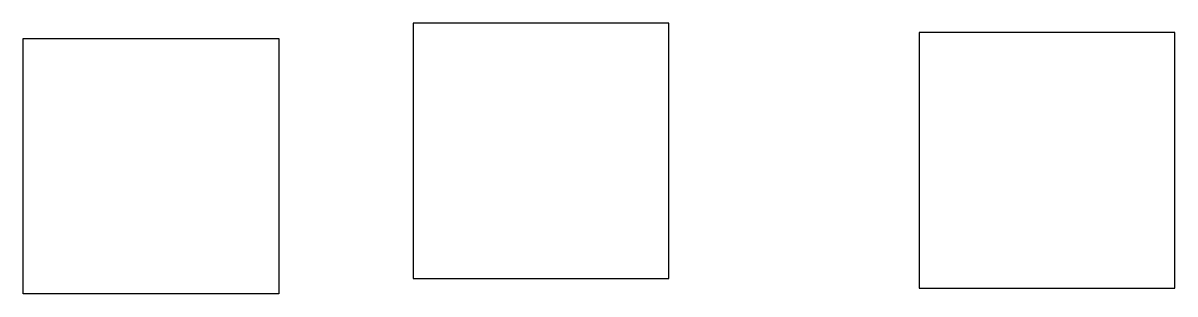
# Model space of a CAD drawing. Header units: millimetres. Extents: x 100 to 551, y 100 to 206.
import ezdxf

# ---------------------------------------------------------------- set-up
doc = ezdxf.new("R2010")
doc.units = ezdxf.units.MM

msp = doc.modelspace()

# ---------------------------------------------------------------- linework, layer by layer
for p, q in [((352.63, 206.03), (252.63, 206.03)), ((252.63, 206.03), (252.63, 106.03)), ((352.63, 106.03), (352.63, 206.03)), ((100, 100), (100, 200)), ((100, 200), (200, 200)), ((200, 200), (200, 100)), ((550.6, 202.32), (450.6, 202.32)), ((450.6, 202.32), (450.6, 102.32)), ((550.6, 102.32), (550.6, 202.32)), ((252.63, 106.03), (352.63, 106.03)), ((100, 100), (100, 100)), ((200, 100), (100, 100)), ((450.6, 102.32), (550.6, 102.32))]:
    msp.add_line(p, q)

doc.saveas('drawing.dxf')
